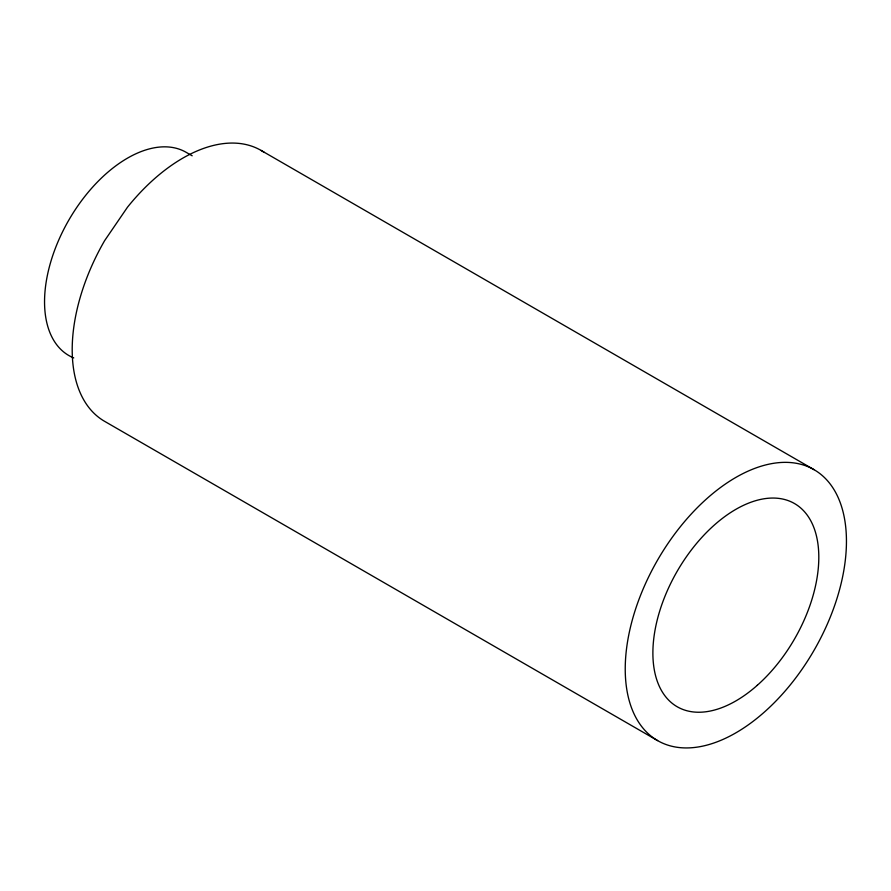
<?xml version="1.0" encoding="UTF-8"?>
<svg xmlns="http://www.w3.org/2000/svg" width="891" height="891" viewBox="0 0 891 891"><rect width="100%" height="100%" fill="white"/><g stroke="black" fill="none" stroke-linecap="round" stroke-linejoin="round"><path stroke-width="1.34" d="M261.018 150.39L814.051 469.68A156.426 90.314 -60 0 1 764.467 711.987A156.426 90.314 -60 0 1 629.001 633.768A156.426 90.314 -60 0 1 814.051 469.68M192.178 155.791L186.163 152.328A117.311 67.738 -60 0 0 66.535 224.164A117.311 67.738 -60 0 0 73.741 357.915M657.636 740.61L104.592 421.32A156.426 90.314 -60 0 1 104.592 240.704L127.502 207.18A156.426 90.314 -60 0 1 264.337 152.472M757.317 685.279A117.311 67.738 -60 0 0 794.505 503.549A117.311 67.738 -60 0 0 655.709 626.618A117.311 67.738 -60 0 0 757.317 685.279"/></g></svg>
